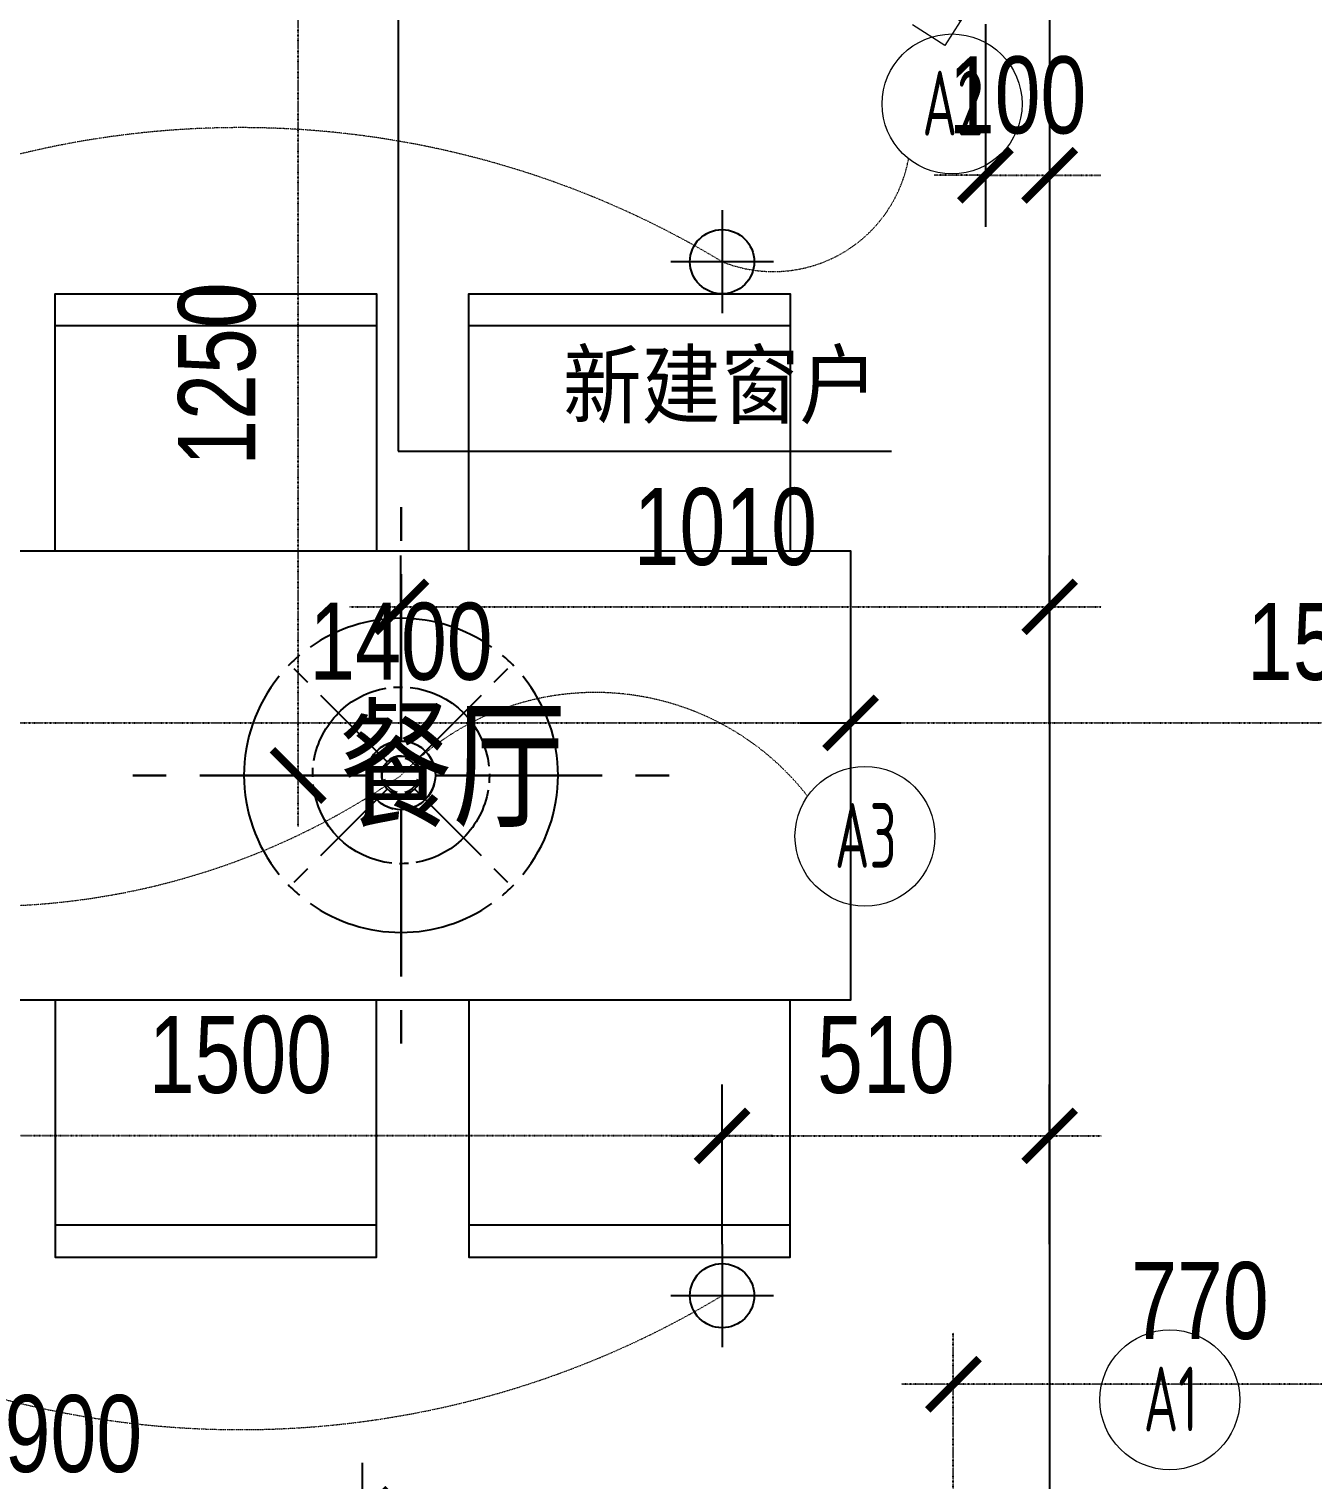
# Model space of a CAD drawing. Header units: millimetres. Extents: x -23568 to 99064, y -162914 to -58422.
# Drawn here: x 22808 to 24807, y -157953 to -155694 of the extents above; entities that cross this region are included whole.
import ezdxf
from ezdxf.enums import TextEntityAlignment as Align

# ---------------------------------------------------------------- set-up
doc = ezdxf.new("R2010")
doc.units = ezdxf.units.MM
doc.header["$LTSCALE"] = 0.01
doc.linetypes.add('ACAD_ISO03W100', pattern=[30, 12, -18])
for name, color, linetype in [('09-天花灯具', 53, 'Continuous'), ('FF-FURN【平面家具】', 51, 'Continuous'), ('FF-TEXT【平面文字】', 50, 'Continuous'), ('layer 1', 7, 'Continuous'), ('RC-Dim【灯具尺寸】', 2, 'Continuous'), ('RC-FIN【天花造型】', 30, 'Continuous')]:
    doc.layers.add(name, color=color, linetype=linetype)
for name, color, linetype, lineweight in [('FF-Dim【平面家具尺】', 44, 'Continuous', 0), ('Q◆【 新建墙体填充】', 51, 'Continuous', 0), ('X▲【平面开关】', 31, 'Continuous', 0)]:
    doc.layers.add(name, color=color, linetype=linetype, lineweight=lineweight)
doc.styles.add('-宋体', font='simfang.ttf', dxfattribs={"width": 0.8})
doc.styles.add('CCD_DIM', font='ARCHS.SHX', dxfattribs={"width": 0.7})
doc.styles.add('DIM_FONT', font='SIMPLEX.shx', dxfattribs={"width": 0.8})
doc.styles.add('宋体', font='')
doc.styles.add('英文字体', font='stylu.ttf', dxfattribs={"width": 0.8})
doc.styles.get('宋体').set_extended_font_data('SimSun')
doc.dimstyles.new('t-60', dxfattribs={"dimscale": 80, "dimtxt": 2.3, "dimasz": 1, "dimexe": 1, "dimexo": 1, "dimgap": 0.5, "dimtad": 0, "dimdec": 0, "dimrnd": 5, "dimzin": 0, "dimdsep": 46, "dimtxsty": '英文字体', "dimblk": 'ARCHTICK', "dimcen": 0.09, "dimdle": 1, "dimclrd": 8, "dimclre": 8, "dimclrt": 2, "dimadec": 0, "dimazin": 0, "dimtfac": 1, "dimtdec": 0, "dimtix": 1, "dimtmove": 2, "dimatfit": 2, "dimldrblk": 'DOT', "dimfxl": 0, "dimtvp": 1, "dimtolj": 1, "dimtzin": 0, "dimarcsym": 0})
doc.dimstyles.new('尺寸标注1：60', dxfattribs={"dimscale": 60, "dimtxt": 2, "dimasz": 1, "dimexe": 2, "dimexo": 2, "dimgap": 0.6, "dimtad": 1, "dimdec": 0, "dimdsep": 46, "dimtxsty": '宋体', "dimblk": 'WS-cj', "dimcen": 1, "dimclrd": 44, "dimclre": 44, "dimclrt": 2, "dimadec": 0, "dimazin": 2, "dimtfac": 1, "dimtdec": 4, "dimtix": 1, "dimtmove": 2, "dimatfit": 3, "dimldrblk": 'CCD_Leader_Arrow', "dimfxl": 0, "dimtolj": 1, "dimarcsym": 0})

# ---------------------------------------------------------------- blocks, each defined once
blk = doc.blocks.new('_ArchTick')
at = {"color": 0, "linetype": 'ByBlock', "const_width": 0.15}
blk.add_lwpolyline([(-0.5, -0.5), (0.5, 0.5)], dxfattribs=at)
blk = doc.blocks.new('*D532')
at = {"layer": 'Defpoints', "color": 0, "transparency": 16777216}
for p in [(24297.5, -155606.2), (24397.5, -155606.2), (24397.5, -155921.7)]:
    blk.add_point(p, dxfattribs=at)
at = {"layer": 'Q◆【 新建墙体填充】', "color": 8, "lineweight": -2, "transparency": 16777216}
for p, q in [((24297.5, -155686.2), (24297.5, -156001.7)), ((24397.5, -155686.2), (24397.5, -156001.7))]:
    blk.add_line(p, q, dxfattribs=at)
at = {"layer": 'Q◆【 新建墙体填充】', "color": 8, "linetype": 'ACAD_ISO03W100', "lineweight": -2, "transparency": 16777216}
for p, q in [((24297.5, -155921.7), (24217.5, -155921.7)), ((24297.5, -155921.7), (24397.5, -155921.7)), ((24397.5, -155921.7), (24477.5, -155921.7))]:
    blk.add_line(p, q, dxfattribs=at)
at = {"layer": 'Q◆【 新建墙体填充】', "color": 8, "lineweight": -2, "transparency": 16777216, "xscale": 80, "yscale": 80, "zscale": 80}
blk.add_blockref('_ArchTick', (24297.5, -155921.7), dxfattribs=at)
at = {"layer": 'Q◆【 新建墙体填充】', "color": 8, "lineweight": -2, "transparency": 16777216, "xscale": 80, "yscale": 80, "zscale": 80, "rotation": 180}
blk.add_blockref('_ArchTick', (24397.5, -155921.7), dxfattribs=at)
at = {"layer": 'Q◆【 新建墙体填充】', "color": 2, "transparency": 16777216, "insert": (24347.5, -155797.4), "char_height": 120, "attachment_point": 5, "style": '英文字体'}
blk.add_mtext('\\A1;100', dxfattribs=at)
blk = doc.blocks.new('_DOT')
at = {"color": 0, "linetype": 'ByBlock'}
blk.add_line((-0.5, 0), (-1, 0), dxfattribs=at)
at = {"color": 0, "linetype": 'ByBlock', "const_width": 0.5}
blk.add_lwpolyline([(-0.25, 0, 1), (0.25, 0, 1)], format="xyb", close=True, dxfattribs=at)
blk = doc.blocks.new('CCD_Leader_Arrow')
at = {"color": 50, "linetype": 'ByBlock'}
blk.add_line((0, 0), (-1, 0), dxfattribs=at)
for points in [[(-0.859, 0.668), (-0.597, 0.852), (-0.24, 0), (0, 0)], [(-0.859, -0.668), (-0.597, -0.852), (-0.24, 0), (0, 0)]]:
    blk.add_solid(points, dxfattribs=at)
blk = doc.blocks.new('WS-cj')
blk.add_hatch(color=2).paths.add_polyline_path([(0.588, 0.818), (-0.818, -0.588), (-0.588, -0.818), (0.818, 0.588)])
at = {"color": 2, "linetype": 'ByBlock', "lineweight": 0}
for p, q in [((-1.1, 0), (0, 0)), ((0, 0), (1.1, 0))]:
    blk.add_line(p, q, dxfattribs=at)
at = {"color": 2}
blk.add_lwpolyline([(0.588, 0.818), (-0.818, -0.588), (-0.588, -0.818), (0.818, 0.588)], close=True, dxfattribs=at)
blk = doc.blocks.new('*D567')
at = {"layer": 'Defpoints', "color": 0, "transparency": 16777216}
for p in [(22687.5, -156506.2), (24087.5, -156506.2), (24087.5, -156774.4)]:
    blk.add_point(p, dxfattribs=at)
at = {"layer": 'FF-Dim【平面家具尺】', "color": 8, "lineweight": -2, "transparency": 16777216}
for p, q in [((22687.5, -156586.2), (22687.5, -156854.4)), ((24087.5, -156586.2), (24087.5, -156854.4))]:
    blk.add_line(p, q, dxfattribs=at)
at = {"layer": 'FF-Dim【平面家具尺】', "color": 8, "linetype": 'ACAD_ISO03W100', "lineweight": -2, "transparency": 16777216}
blk.add_line((22607.5, -156774.4), (24167.5, -156774.4), dxfattribs=at)
at = {"layer": 'FF-Dim【平面家具尺】', "color": 8, "lineweight": -2, "transparency": 16777216, "xscale": 80, "yscale": 80, "zscale": 80, "rotation": 180}
blk.add_blockref('_ArchTick', (22687.5, -156774.4), dxfattribs=at)
at = {"layer": 'FF-Dim【平面家具尺】', "color": 8, "lineweight": -2, "transparency": 16777216, "xscale": 80, "yscale": 80, "zscale": 80}
blk.add_blockref('_ArchTick', (24087.5, -156774.4), dxfattribs=at)
at = {"layer": 'FF-Dim【平面家具尺】', "color": 2, "transparency": 16777216, "insert": (23387.5, -156648.1), "char_height": 120, "attachment_point": 5, "style": '英文字体'}
blk.add_mtext('\\A1;1400', dxfattribs=at)
blk = doc.blocks.new('*D574')
at = {"layer": 'Defpoints', "color": 0, "transparency": 16777216}
for p in [(24087.5, -156570.7), (25607.5, -156576.2), (25607.5, -156774.4)]:
    blk.add_point(p, dxfattribs=at)
at = {"layer": 'FF-Dim【平面家具尺】', "color": 8, "lineweight": -2, "transparency": 16777216}
for p, q in [((24087.5, -156650.7), (24087.5, -156854.4)), ((25607.5, -156656.2), (25607.5, -156854.4))]:
    blk.add_line(p, q, dxfattribs=at)
at = {"layer": 'FF-Dim【平面家具尺】', "color": 8, "linetype": 'ACAD_ISO03W100', "lineweight": -2, "transparency": 16777216}
blk.add_line((24007.5, -156774.4), (25687.5, -156774.4), dxfattribs=at)
at = {"layer": 'FF-Dim【平面家具尺】', "color": 8, "lineweight": -2, "transparency": 16777216, "xscale": 80, "yscale": 80, "zscale": 80, "rotation": 180}
blk.add_blockref('_ArchTick', (24087.5, -156774.4), dxfattribs=at)
at = {"layer": 'FF-Dim【平面家具尺】', "color": 8, "lineweight": -2, "transparency": 16777216, "xscale": 80, "yscale": 80, "zscale": 80}
blk.add_blockref('_ArchTick', (25607.5, -156774.4), dxfattribs=at)
at = {"layer": 'FF-Dim【平面家具尺】', "color": 2, "transparency": 16777216, "insert": (24847.5, -156648.3), "char_height": 120, "attachment_point": 5, "style": '英文字体'}
blk.add_mtext('\\A1;1520', dxfattribs=at)
blk = doc.blocks.new('*D581')
at = {"layer": 'Defpoints', "color": 0, "transparency": 16777216}
for p in [(23327.5, -158006.5), (22427.5, -158126.2), (23327.5, -158126.2)]:
    blk.add_point(p, dxfattribs=at)
at = {"layer": 'FF-Dim【平面家具尺】', "color": 8, "lineweight": -2, "transparency": 16777216}
for p, q in [((22427.5, -158046.2), (22427.5, -157926.5)), ((23327.5, -158046.2), (23327.5, -157926.5))]:
    blk.add_line(p, q, dxfattribs=at)
at = {"layer": 'FF-Dim【平面家具尺】', "color": 8, "linetype": 'ACAD_ISO03W100', "lineweight": -2, "transparency": 16777216}
blk.add_line((22347.5, -158006.5), (23407.5, -158006.5), dxfattribs=at)
at = {"layer": 'FF-Dim【平面家具尺】', "color": 8, "lineweight": -2, "transparency": 16777216, "xscale": 80, "yscale": 80, "zscale": 80, "rotation": 180}
blk.add_blockref('_ArchTick', (22427.5, -158006.5), dxfattribs=at)
at = {"layer": 'FF-Dim【平面家具尺】', "color": 8, "lineweight": -2, "transparency": 16777216, "xscale": 80, "yscale": 80, "zscale": 80}
blk.add_blockref('_ArchTick', (23327.5, -158006.5), dxfattribs=at)
at = {"layer": 'FF-Dim【平面家具尺】', "color": 2, "transparency": 16777216, "insert": (22877.5, -157881.7), "char_height": 120, "attachment_point": 5, "style": '英文字体'}
blk.add_mtext('\\A1;900', dxfattribs=at)
blk = doc.blocks.new('WERAWERAWE')
at = {"color": 250, "linetype": 'Continuous'}
for p, q in [((106863.5, -18799.3), (106863.5, -18775)), ((106863.5, -18775), (106863.5, -18799.3)), ((106863.5, -18944.5), (106863.5, -18823.6)), ((106863.5, -18823.6), (106863.5, -18944.5)), ((106669.1, -18969.4), (106693.4, -18969.4)), ((106693.4, -18969.4), (106669.1, -18969.4)), ((106717.7, -18969.4), (106838.6, -18969.4)), ((106838.6, -18969.4), (106717.7, -18969.4)), ((106888.5, -18969.4), (107009.4, -18969.4)), ((107009.4, -18969.4), (106888.5, -18969.4)), ((107058, -18969.4), (107033.7, -18969.4)), ((107033.7, -18969.4), (107058, -18969.4)), ((106863.5, -19115.3), (106863.5, -18994.4)), ((106863.5, -18994.4), (106863.5, -19115.3)), ((106863.5, -19163.9), (106863.5, -19139.6)), ((106863.5, -19139.6), (106863.5, -19163.9))]:
    blk.add_line(p, q, dxfattribs=at)
at = {"color": 53, "linetype": 'Continuous'}
for p, q in [((106786.2, -18892.1), (106795.9, -18901.8)), ((106795.9, -18901.8), (106786.2, -18892.1)), ((106931.2, -18901.8), (106940.9, -18892.1)), ((106940.9, -18892.1), (106931.2, -18901.8)), ((106805.5, -18911.4), (106853.6, -18959.5)), ((106853.6, -18959.5), (106805.5, -18911.4)), ((106873.5, -18959.5), (106921.6, -18911.4)), ((106921.6, -18911.4), (106873.5, -18959.5)), ((106805.5, -19027.5), (106853.6, -18979.4)), ((106853.6, -18979.4), (106805.5, -19027.5)), ((106873.5, -18979.4), (106921.6, -19027.5)), ((106921.6, -19027.5), (106873.5, -18979.4)), ((106786.2, -19046.8), (106795.9, -19037.1)), ((106795.9, -19037.1), (106786.2, -19046.8)), ((106931.2, -19037.1), (106940.9, -19046.8)), ((106940.9, -19046.8), (106931.2, -19037.1))]:
    blk.add_line(p, q, dxfattribs=at)
for major_axis, start_param, end_param in [((113.9, 0), 0.888609, 2.25296), ((111.3, 24.3), 2.125594, 2.22504), ((-111.2, 24.8), 4.06263, 4.162076), ((-113.9, 0.4), -0.613826, 0.003279), ((113.9, 0.4), -0.003338, 0.613767), ((12.5, 0.1), 1.791898, 2.9004), ((-12.5, 0.1), 3.382057, 4.49056), ((113.9, 0.4), 3.138263, 3.755368), ((-12.5, 0.1), 0.240329, 1.348832), ((12.5, 0.1), -1.349407, -0.240905), ((-113.9, 0.4), 2.527791, 3.144896), ((-111.3, 24.5), 0.918242, 1.017688), ((-111.3, 24.5), 0.918242, 1.017688), ((111.2, 24.6), -1.01888, -0.919434), ((111.2, 24.6), -1.01888, -0.919434), ((113.9, 0), 4.03019, 5.394541)]:
    blk.add_ellipse((106863.5, -18969.4), major_axis=major_axis, ratio=1, start_param=start_param, end_param=end_param, dxfattribs=at)
at = {"color": 8, "linetype": 'Continuous'}
for major_axis, start_param, end_param in [((111.3, 24.3), 2.125594, 2.22504), ((-111.2, 24.8), 4.06263, 4.162076)]:
    blk.add_ellipse((106863.5, -18969.4), major_axis=major_axis, ratio=1, start_param=start_param, end_param=end_param, dxfattribs=at)
at = {"color": 250, "linetype": 'Continuous', "extrusion": (0, 0, -1)}
for major_axis, start_param, end_param in [((45.3, 45.3), 4.030214, 5.394564), ((45.3, 45.3), -0.801005, -0.701559), ((45.3, 45.3), -0.801005, -0.701559), ((45.3, 45.3), -0.617105, 0), ((46, 44.7), -0.014483, 0.602622), ((45.3, 45.3), 3.843152, 3.942598), ((45.3, 45.3), 3.843152, 3.942598), ((45.3, 45.3), 0.701559, 0.801005), ((45.3, 45.3), 0.701559, 0.801005), ((46, 44.7), 3.127109, 3.744214), ((45.3, 45.3), 0.888621, 2.252972), ((45.3, 45.3), 2.524488, 3.141593), ((45.3, 45.3), 2.340587, 2.440033), ((45.3, 45.3), 2.340587, 2.440033)]:
    blk.add_ellipse((106863.5, -18969.4), major_axis=major_axis, ratio=1, start_param=start_param, end_param=end_param, dxfattribs=at)
at = {"color": 250, "linetype": 'Continuous'}
for major_axis, start_param, end_param in [((-24.9, 0), 3.141593, 9.424778), ((24.9, 0.3), 1.789211, 2.897713), ((-24.9, 0.3), 3.385683, 4.494186), ((-24.9, 0.3), 0.243913, 1.352416), ((24.9, 0.3), -1.352603, -0.2441)]:
    blk.add_ellipse((106863.5, -18969.4), major_axis=major_axis, ratio=1, start_param=start_param, end_param=end_param, dxfattribs=at)
at = {"color": 53, "linetype": 'Continuous', "extrusion": (0, 0, -1)}
for major_axis, start_param, end_param in [((10.2, 9.6), 4.712363, 10.995548), ((9.91, 9.91), -1.33965, -0.231147), ((9.91, 9.91), 3.372739, 4.481242), ((9.91, 9.91), 0.231147, 1.33965)]:
    blk.add_ellipse((106863.5, -18969.4), major_axis=major_axis, ratio=1, start_param=start_param, end_param=end_param, dxfattribs=at)
at = {"color": 8, "linetype": 'Continuous', "extrusion": (0, 0, -1)}
blk.add_ellipse((106863.5, -18969.4), major_axis=(9.91, 9.91), ratio=1, start_param=1.801943, end_param=2.910446, dxfattribs=at)
blk = doc.blocks.new('A$C6FCF0001')
at = {"color": 8}
for p, q in [((0, 64.2), (0, -64)), ((64, 0), (-64, 0))]:
    blk.add_line(p, q, dxfattribs=at)
blk.add_circle((0, 0), 40)
blk = doc.blocks.new('ADFADAW')
at = {"layer": 'Defpoints', "color": 251}
for p, q in [((22849.3, -172722.6), (22849.3, -172322.6)), ((22849.3, -172322.6), (23349.3, -172322.6)), ((22849.3, -172322.6), (23349.3, -172322.6)), ((22849.3, -172372.6), (22849.3, -172322.6)), ((23349.3, -172322.6), (23349.3, -172722.6)), ((23349.3, -172322.6), (23349.3, -172372.6)), ((23493.3, -172722.6), (23493.3, -172322.6)), ((23493.3, -172322.6), (23993.3, -172322.6)), ((23493.3, -172322.6), (23993.3, -172322.6)), ((23493.3, -172372.6), (23493.3, -172322.6)), ((23993.3, -172322.6), (23993.3, -172722.6)), ((23993.3, -172322.6), (23993.3, -172372.6)), ((23349.3, -172372.6), (22849.3, -172372.6)), ((23993.3, -172372.6), (23493.3, -172372.6)), ((22687.5, -172722.6), (24087.5, -172722.6)), ((24087.5, -172722.6), (24087.5, -173422.6)), ((24087.5, -173422.6), (22687.5, -173422.6)), ((22849.3, -173422.6), (22849.3, -173822.6)), ((23349.3, -173822.6), (23349.3, -173422.6)), ((23493.3, -173422.6), (23493.3, -173822.6)), ((23993.3, -173822.6), (23993.3, -173422.6)), ((23349.3, -173772.6), (22849.3, -173772.6)), ((22849.3, -173772.6), (22849.3, -173822.6)), ((23349.3, -173822.6), (23349.3, -173772.6)), ((23993.3, -173772.6), (23493.3, -173772.6)), ((23493.3, -173772.6), (23493.3, -173822.6)), ((23993.3, -173822.6), (23993.3, -173772.6)), ((22849.3, -173822.6), (23349.3, -173822.6)), ((22849.3, -173822.6), (23349.3, -173822.6)), ((23493.3, -173822.6), (23993.3, -173822.6)), ((23493.3, -173822.6), (23993.3, -173822.6))]:
    blk.add_line(p, q, dxfattribs=at)
at = {"layer": 'Defpoints', "color": 251, "linetype": 'ByBlock', "style": 'DIM_FONT', "width": 0.8, "flags": 9}
for tag, p, rotation in [('XSIZE', (30947.5, -169789.4), 90), ('YSIZE', (30947.5, -169789.4), 90), ('XSIZE', (28643.3, -174042.6), 180), ('YSIZE', (28643.3, -174042.6), 180)]:
    blk.add_attdef(tag, p, '', height=0.457, rotation=rotation, dxfattribs=at)
blk = doc.blocks.new('*D616')
at = {"layer": 'Defpoints', "color": 0, "transparency": 16777216}
for p in [(24397.5, -157417.4), (23887.5, -157666.2), (24397.5, -157666.2)]:
    blk.add_point(p, dxfattribs=at)
at = {"layer": 'RC-Dim【灯具尺寸】', "color": 8, "lineweight": -2, "transparency": 16777216}
for p, q in [((23887.5, -157586.2), (23887.5, -157337.4)), ((24397.5, -157586.2), (24397.5, -157337.4))]:
    blk.add_line(p, q, dxfattribs=at)
at = {"layer": 'RC-Dim【灯具尺寸】', "color": 8, "linetype": 'ACAD_ISO03W100', "lineweight": -2, "transparency": 16777216}
blk.add_line((23807.5, -157417.4), (24477.5, -157417.4), dxfattribs=at)
at = {"layer": 'RC-Dim【灯具尺寸】', "color": 8, "lineweight": -2, "transparency": 16777216, "xscale": 80, "yscale": 80, "zscale": 80, "rotation": 180}
blk.add_blockref('_ArchTick', (23887.5, -157417.4), dxfattribs=at)
at = {"layer": 'RC-Dim【灯具尺寸】', "color": 8, "lineweight": -2, "transparency": 16777216, "xscale": 80, "yscale": 80, "zscale": 80}
blk.add_blockref('_ArchTick', (24397.5, -157417.4), dxfattribs=at)
at = {"layer": 'RC-Dim【灯具尺寸】', "color": 2, "transparency": 16777216, "insert": (24142.5, -157291.4), "char_height": 120, "attachment_point": 5, "style": '英文字体'}
blk.add_mtext('\\A1;510', dxfattribs=at)
blk = doc.blocks.new('*D617')
at = {"layer": 'Defpoints', "color": 0, "transparency": 16777216}
for p in [(22387.5, -157417.4), (22387.5, -157666.2), (23887.5, -157666.2)]:
    blk.add_point(p, dxfattribs=at)
at = {"layer": 'RC-Dim【灯具尺寸】', "color": 8, "lineweight": -2, "transparency": 16777216}
for p, q in [((22387.5, -157586.2), (22387.5, -157337.4)), ((23887.5, -157586.2), (23887.5, -157337.4))]:
    blk.add_line(p, q, dxfattribs=at)
at = {"layer": 'RC-Dim【灯具尺寸】', "color": 8, "linetype": 'ACAD_ISO03W100', "lineweight": -2, "transparency": 16777216}
blk.add_line((23967.5, -157417.4), (22307.5, -157417.4), dxfattribs=at)
at = {"layer": 'RC-Dim【灯具尺寸】', "color": 8, "lineweight": -2, "transparency": 16777216, "xscale": 80, "yscale": 80, "zscale": 80, "rotation": 180}
blk.add_blockref('_ArchTick', (22387.5, -157417.4), dxfattribs=at)
at = {"layer": 'RC-Dim【灯具尺寸】', "color": 8, "lineweight": -2, "transparency": 16777216, "xscale": 80, "yscale": 80, "zscale": 80}
blk.add_blockref('_ArchTick', (23887.5, -157417.4), dxfattribs=at)
at = {"layer": 'RC-Dim【灯具尺寸】', "color": 2, "transparency": 16777216, "insert": (23137.5, -157291.4), "char_height": 120, "attachment_point": 5, "style": '英文字体'}
blk.add_mtext('\\A1;1500', dxfattribs=at)
blk = doc.blocks.new('*D626')
at = {"layer": 'Defpoints', "color": 0, "transparency": 16777216}
for p in [(24397.5, -156593.7), (23387.5, -156856.2), (24397.5, -156856.2)]:
    blk.add_point(p, dxfattribs=at)
at = {"layer": 'RC-Dim【灯具尺寸】', "color": 8, "lineweight": -2, "transparency": 16777216}
for p, q in [((23387.5, -156776.2), (23387.5, -156513.7)), ((24397.5, -156776.2), (24397.5, -156513.7))]:
    blk.add_line(p, q, dxfattribs=at)
at = {"layer": 'RC-Dim【灯具尺寸】', "color": 8, "linetype": 'ACAD_ISO03W100', "lineweight": -2, "transparency": 16777216}
blk.add_line((23307.5, -156593.7), (24477.5, -156593.7), dxfattribs=at)
at = {"layer": 'RC-Dim【灯具尺寸】', "color": 8, "lineweight": -2, "transparency": 16777216, "xscale": 80, "yscale": 80, "zscale": 80, "rotation": 180}
blk.add_blockref('_ArchTick', (23387.5, -156593.7), dxfattribs=at)
at = {"layer": 'RC-Dim【灯具尺寸】', "color": 8, "lineweight": -2, "transparency": 16777216, "xscale": 80, "yscale": 80, "zscale": 80}
blk.add_blockref('_ArchTick', (24397.5, -156593.7), dxfattribs=at)
at = {"layer": 'RC-Dim【灯具尺寸】', "color": 2, "transparency": 16777216, "insert": (23892.5, -156469.4), "char_height": 120, "attachment_point": 5, "style": '英文字体'}
blk.add_mtext('\\A1;1010', dxfattribs=at)
blk = doc.blocks.new('*D627')
at = {"layer": 'Defpoints', "color": 0, "transparency": 16777216}
for p in [(23227.5, -155606.2), (23387.5, -155606.2), (23387.5, -156856.2)]:
    blk.add_point(p, dxfattribs=at)
at = {"layer": 'RC-Dim【灯具尺寸】', "color": 8, "linetype": 'ACAD_ISO03W100', "lineweight": -2, "transparency": 16777216}
blk.add_line((23227.5, -156936.2), (23227.5, -155526.2), dxfattribs=at)
at = {"layer": 'RC-Dim【灯具尺寸】', "color": 8, "lineweight": -2, "transparency": 16777216}
for p, q in [((23307.5, -155606.2), (23147.5, -155606.2)), ((23307.5, -156856.2), (23147.5, -156856.2))]:
    blk.add_line(p, q, dxfattribs=at)
at = {"layer": 'RC-Dim【灯具尺寸】', "color": 8, "lineweight": -2, "transparency": 16777216, "xscale": 80, "yscale": 80, "zscale": 80}
for p, rotation in [((23227.5, -155606.2), 90), ((23227.5, -156856.2), 270)]:
    blk.add_blockref('_ArchTick', p, dxfattribs=dict(at, rotation=rotation))
at = {"layer": 'RC-Dim【灯具尺寸】', "color": 2, "transparency": 16777216, "insert": (23101.4, -156231.2), "char_height": 120, "attachment_point": 5, "rotation": 90, "style": '英文字体'}
blk.add_mtext('\\A1;1250', dxfattribs=at)
blk = doc.blocks.new('SAEFSEFSF')
at = {"layer": 'layer 1', "color": 251}
for p, q in [((22849.3, -172911.7), (22849.3, -172511.7)), ((22849.3, -172511.7), (23349.3, -172511.7)), ((22849.3, -172511.7), (23349.3, -172511.7)), ((22849.3, -172561.7), (22849.3, -172511.7)), ((23349.3, -172511.7), (23349.3, -172911.7)), ((23349.3, -172511.7), (23349.3, -172561.7)), ((23493.3, -172911.7), (23493.3, -172511.7)), ((23493.3, -172511.7), (23993.3, -172511.7)), ((23493.3, -172511.7), (23993.3, -172511.7)), ((23493.3, -172561.7), (23493.3, -172511.7)), ((23993.3, -172511.7), (23993.3, -172911.7)), ((23993.3, -172511.7), (23993.3, -172561.7)), ((23349.3, -172561.7), (22849.3, -172561.7)), ((23993.3, -172561.7), (23493.3, -172561.7)), ((22687.5, -172911.7), (24087.5, -172911.7)), ((24087.5, -172911.7), (24087.5, -173611.7)), ((24087.5, -173611.7), (22687.5, -173611.7)), ((22849.3, -173611.7), (22849.3, -174011.7)), ((23349.3, -174011.7), (23349.3, -173611.7)), ((23493.3, -173611.7), (23493.3, -174011.7)), ((23993.3, -174011.7), (23993.3, -173611.7)), ((23349.3, -173961.7), (22849.3, -173961.7)), ((22849.3, -173961.7), (22849.3, -174011.7)), ((23349.3, -174011.7), (23349.3, -173961.7)), ((23993.3, -173961.7), (23493.3, -173961.7)), ((23493.3, -173961.7), (23493.3, -174011.7)), ((23993.3, -174011.7), (23993.3, -173961.7)), ((22849.3, -174011.7), (23349.3, -174011.7)), ((22849.3, -174011.7), (23349.3, -174011.7)), ((23493.3, -174011.7), (23993.3, -174011.7)), ((23493.3, -174011.7), (23993.3, -174011.7))]:
    blk.add_line(p, q, dxfattribs=at)
at = {"layer": 'layer 1', "color": 251, "linetype": 'ByBlock', "style": 'DIM_FONT', "width": 0.8, "flags": 9}
for tag, p, rotation in [('XSIZE', (30947.5, -169978.6), 90), ('YSIZE', (30947.5, -169978.6), 90), ('XSIZE', (28643.3, -174231.7), 180), ('YSIZE', (28643.3, -174231.7), 180)]:
    blk.add_attdef(tag, p, '', height=0.457, rotation=rotation, dxfattribs=at)
blk = doc.blocks.new('*U179')
blk.add_hatch(color=0).paths.add_polyline_path([(-0.6, 0, 1), (0.6, 0, 1)])
for p, q in [((0, 0), (2.121, 2.121)), ((2.121, 2.121), (2.687, 1.556)), ((1.697, 1.697), (2.263, 1.131)), ((0, 0), (-2.121, -2.121)), ((-1.697, -1.697), (-2.263, -1.131)), ((-2.121, -2.121), (-2.687, -1.556))]:
    blk.add_line(p, q)
blk.add_circle((0, 0), 0.6)
blk = doc.blocks.new('*D728')
at = {"layer": 'Defpoints', "color": 0, "linetype": 'ACAD_ISO03W100', "lineweight": 100, "transparency": 16777216}
for p in [(24247.5, -157804.1), (25015.6, -158061), (24247.5, -158291.2)]:
    blk.add_point(p, dxfattribs=at)
at = {"layer": 'RC-Dim【灯具尺寸】', "color": 8, "linetype": 'ACAD_ISO03W100', "lineweight": -2, "transparency": 16777216}
for p, q in [((24247.5, -158211.2), (24247.5, -157724.1)), ((25015.6, -157981), (25015.6, -157724.1)), ((25095.6, -157804.1), (24167.5, -157804.1))]:
    blk.add_line(p, q, dxfattribs=at)
at = {"layer": 'RC-Dim【灯具尺寸】', "color": 8, "linetype": 'ACAD_ISO03W100', "lineweight": -2, "transparency": 16777216, "xscale": 80, "yscale": 80, "zscale": 80, "rotation": 180}
blk.add_blockref('_ArchTick', (24247.5, -157804.1), dxfattribs=at)
at = {"layer": 'RC-Dim【灯具尺寸】', "color": 8, "linetype": 'ACAD_ISO03W100', "lineweight": -2, "transparency": 16777216, "xscale": 80, "yscale": 80, "zscale": 80}
blk.add_blockref('_ArchTick', (25015.6, -157804.1), dxfattribs=at)
at = {"layer": 'RC-Dim【灯具尺寸】', "color": 2, "linetype": 'ACAD_ISO03W100', "lineweight": 100, "transparency": 16777216, "insert": (24631.5, -157674.6), "char_height": 120, "attachment_point": 5, "style": '英文字体'}
blk.add_mtext('\\A1;770', dxfattribs=at)

msp = doc.modelspace()

# ---------------------------------------------------------------- linework, layer by layer
at = {"layer": 'FF-FURN【平面家具】', "color": 4}
for points in [[(22849.3, -156506.2), (22849.3, -156106.2), (23349.3, -156106.2), (23349.3, -156506.2)], [(23493.3, -156506.2), (23493.3, -156106.2), (23993.3, -156106.2), (23993.3, -156506.2)], [(22849.3, -157206.2), (22849.3, -157606.2), (23349.3, -157606.2), (23349.3, -157206.2)], [(23493.3, -157206.2), (23493.3, -157606.2), (23993.3, -157606.2), (23993.3, -157206.2)]]:
    msp.add_lwpolyline(points, dxfattribs=at)
for points in [[(22849.3, -156106.2), (23349.3, -156106.2), (23349.3, -156156.2), (22849.3, -156156.2)], [(23493.3, -156106.2), (23993.3, -156106.2), (23993.3, -156156.2), (23493.3, -156156.2)], [(22687.5, -157206.2), (22687.5, -156506.2), (24087.5, -156506.2), (24087.5, -157206.2)], [(22849.3, -157606.2), (23349.3, -157606.2), (23349.3, -157556.2), (22849.3, -157556.2)], [(23493.3, -157606.2), (23993.3, -157606.2), (23993.3, -157556.2), (23493.3, -157556.2)]]:
    msp.add_lwpolyline(points, close=True, dxfattribs=at)
at = {"layer": 'RC-FIN【天花造型】'}
for points in [[(27427.5, -151696.2), (24397.5, -151697.3), (24397.5, -158466.2), (25957.5, -158466.2), (25957.5, -158676.2), (27687.5, -158676.2), (27687.5, -151696.2), (27427.5, -151696.2)], [(24397.5, -155606.2), (24397.5, -158466.2), (24247.5, -158466.2), (24247.5, -158116.2), (23327.5, -158116.2), (23327.5, -158726.2), (19787.5, -158726.2), (19787.5, -157126.2), (20037.5, -157126.2), (20037.5, -156646.2), (19787.5, -156646.2), (19787.5, -155486.2), (21407.5, -155486.2), (21407.5, -155606.2), (24397.5, -155606.2)]]:
    msp.add_lwpolyline(points, dxfattribs=at)
at = {"layer": 'X▲【平面开关】', "color": 2}
for centre in [(24245.6, -155810.6), (24109.9, -156950.9), (24584.6, -157828.4)]:
    msp.add_circle(centre, 108.9, dxfattribs=at)
at = {"layer": 'X▲【平面开关】', "linetype": 'ACAD_ISO03W100', "ltscale": 3}
for centre, radius, start, end in [((23137.4, -157299.7), 1452.2, 58.9008, 121.0918), ((23967.3, -155857.6), 214, 248.1153, 349.7337), ((23690.1, -157146), 419, 37.9157, 136.2306), ((22737.5, -155921.2), 1138.7, 235.1913, 304.8087), ((23137.4, -156422.6), 1452.2, 238.9082, 301.0992)]:
    msp.add_arc(centre, radius, start, end, dxfattribs=at)

# ---------------------------------------------------------------- block references
at = {"layer": '09-天花灯具', "xscale": 1.249999999999958, "yscale": 1.250000000568389, "zscale": 1.250000000313732}
for p in [(23887.5, -156056.3), (23887.5, -157666.2)]:
    msp.add_blockref('A$C6FCF0001', p, dxfattribs=at)
at = {"layer": '09-天花灯具', "xscale": 2.147015737385022, "yscale": 2.147015737385022, "zscale": 2.147015737385022, "rotation": 270}
msp.add_blockref('WERAWERAWE', (64115.2, 72581.6), dxfattribs=at)
at = {"layer": 'layer 1', "linetype": 'ACAD_ISO03W100', "lineweight": 100}
msp.add_blockref('SAEFSEFSF', (0, 16405.5), dxfattribs=at)
at = {"layer": 'RC-FIN【天花造型】'}
msp.add_blockref('ADFADAW', (0, 16216.4), dxfattribs=at)
at = {"layer": 'X▲【平面开关】', "xscale": 74.99930608239988, "yscale": 74.99930608239988, "zscale": 74.99930608239988, "rotation": 12.43181569158353}
msp.add_blockref('*U179', (24355.5, -155530), dxfattribs=at)

# ---------------------------------------------------------------- texts
at = {"layer": 'FF-TEXT【平面文字】', "color": 4, "insert": (23291.1, -156757.7), "char_height": 161.951, "width": 2270.994, "attachment_point": 1, "style": '-宋体'}
msp.add_mtext('{\\fNSimSun|b0|i0|c134|p49;餐厅}', dxfattribs=at)
at = {"layer": 'Q◆【 新建墙体填充】', "style": '宋体', "width": 0.9}
msp.add_text('新建窗户', height=100, dxfattribs=at).set_placement((23639.6, -156297.9))
at = {"layer": 'X▲【平面开关】', "color": 2, "style": 'CCD_DIM', "width": 0.7}
for s, p in [('A2', (24246.9, -155859.7)), ('A3', (24111.2, -157000)), ('A1', (24585.9, -157877.5))]:
    msp.add_text(s, height=100.8, dxfattribs=at).set_placement(p, align=Align.CENTER)

# ---------------------------------------------------------------- dimensions: what is measured, and where the dimension line sits
at = {"layer": 'FF-Dim【平面家具尺】'}
for base, p1, p2, picture, middle in [((24087.5, -156774.4), (22687.5, -156506.2), (24087.5, -156506.2), '*D567', (23387.5, -156648.1)), ((25607.5, -156774.4), (24087.5, -156570.7), (25607.5, -156576.2), '*D574', (24847.5, -156648.3)), ((23327.5, -158006.5), (22427.5, -158126.2), (23327.5, -158126.2), '*D581', (22877.5, -157881.7))]:
    dim = msp.add_linear_dim(base=base, p1=p1, p2=p2, dimstyle='t-60', override={"dimtxt": 1.5, "dimzin": 8, "dimfxl": 6, "dimfxlon": 1}, dxfattribs=at)
    dim.commit()
    dim.dimension.update_dxf_attribs({"geometry": picture, "text_midpoint": middle})
at = {"layer": 'Q◆【 新建墙体填充】'}
dim = msp.add_linear_dim(base=(24397.5, -155921.7), p1=(24297.5, -155606.2), p2=(24397.5, -155606.2), dimstyle='t-60', override={"dimtxt": 1.5, "dimzin": 8, "dimfxl": 6, "dimfxlon": 1}, dxfattribs=at)
dim.commit()
dim.dimension.update_dxf_attribs({"geometry": '*D532', "text_midpoint": (24347.5, -155797.4)})
at = {"layer": 'RC-Dim【灯具尺寸】'}
dim = msp.add_linear_dim(base=(23227.5, -155606.2), p1=(23387.5, -156856.2), p2=(23387.5, -155606.2), angle=90, dimstyle='t-60', override={"dimtxt": 1.5, "dimzin": 8, "dimfxl": 6, "dimfxlon": 1}, dxfattribs=at)
dim.commit()
dim.dimension.update_dxf_attribs({"geometry": '*D627', "text_midpoint": (23101.4, -156231.2)})
for base, p1, p2, picture, middle in [((24397.5, -156593.7), (23387.5, -156856.2), (24397.5, -156856.2), '*D626', (23892.5, -156469.4)), ((22387.5, -157417.4), (23887.5, -157666.2), (22387.5, -157666.2), '*D617', (23137.5, -157291.4)), ((24397.5, -157417.4), (23887.5, -157666.2), (24397.5, -157666.2), '*D616', (24142.5, -157291.4))]:
    dim = msp.add_linear_dim(base=base, p1=p1, p2=p2, dimstyle='t-60', override={"dimtxt": 1.5, "dimzin": 8, "dimfxl": 6, "dimfxlon": 1}, dxfattribs=at)
    dim.commit()
    dim.dimension.update_dxf_attribs({"geometry": picture, "text_midpoint": middle})
at = {"layer": 'RC-Dim【灯具尺寸】', "linetype": 'ACAD_ISO03W100', "lineweight": 100}
dim = msp.add_linear_dim(base=(24247.5, -157804.1), p1=(25015.6, -158061), p2=(24247.5, -158291.2), dimstyle='t-60', override={"dimtxt": 1.5, "dimzin": 8, "dimfxl": 6, "dimfxlon": 1}, dxfattribs=at)
dim.commit()
dim.dimension.update_dxf_attribs({"geometry": '*D728', "text_midpoint": (24631.5, -157674.6)})

# ---------------------------------------------------------------- leaders
at = {"layer": 'Q◆【 新建墙体填充】'}
msp.add_leader([(23383.4, -155541.3), (23383.4, -156351.4), (24151.5, -156351.4)], dimstyle='尺寸标注1：60', dxfattribs=at)

doc.saveas('drawing.dxf')
